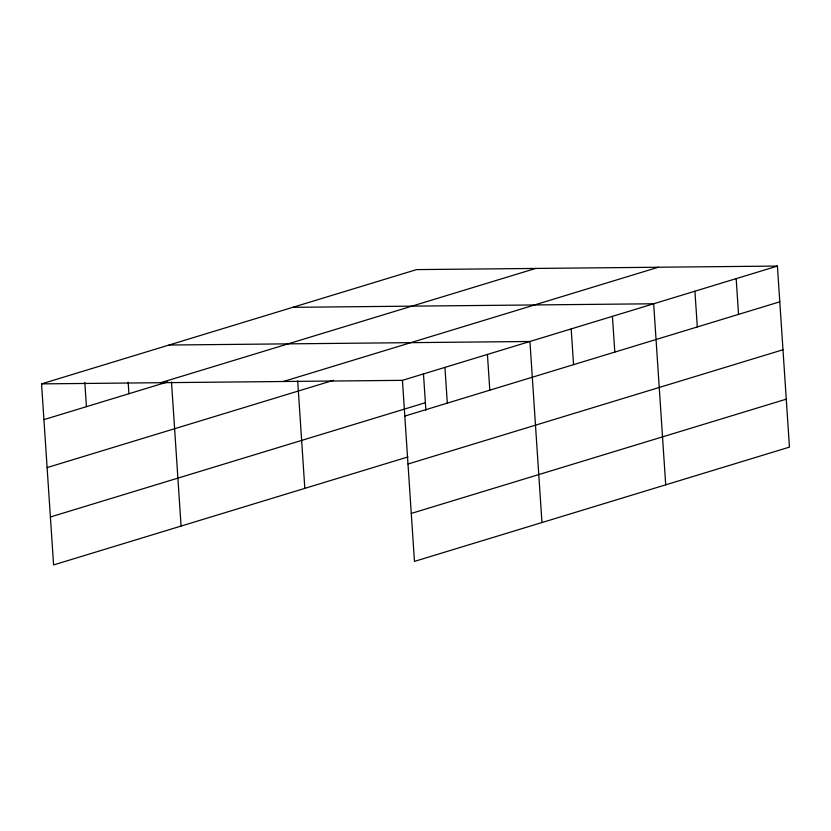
<?xml version="1.0" encoding="UTF-8"?>
<svg xmlns="http://www.w3.org/2000/svg" width="831" height="831" viewBox="0 0 831 831"><rect width="100%" height="100%" fill="white"/><g stroke="black" fill="none" stroke-linecap="round" stroke-linejoin="round"><path stroke-width="1.25" d="M407.938 456.946L53.579 564.935L41.55 383.88L416.539 269.608L777.421 266.065L789.45 447.12L414.461 561.392L402.433 380.338L777.421 266.065M160.643 382.707L535.631 268.444M43.929 419.624L167.779 381.886M283.34 381.502L658.329 267.229M47.107 467.583L333.532 380.297M50.39 516.986L425.379 402.713M404.811 416.082L779.8 301.809M407.99 464.03L782.979 349.758M411.272 513.433L786.261 399.171M292.792 307.325L653.675 303.772L665.704 484.826M169.046 345.031L529.929 341.479L541.957 522.533M41.55 383.88L402.433 380.338M736.173 278.634L738.551 314.378M694.924 291.203L697.302 326.947M612.426 316.341L614.805 352.095M571.177 328.91L573.556 364.664M487.433 354.432L489.802 390.175M444.938 367.385L447.307 403.128M423.446 373.576L425.888 410.285M297.685 380.92L304.821 488.379M171.508 382.042L181.075 526.085M128.161 382.239L128.919 393.728M84.814 382.416L86.424 406.681"/></g></svg>
